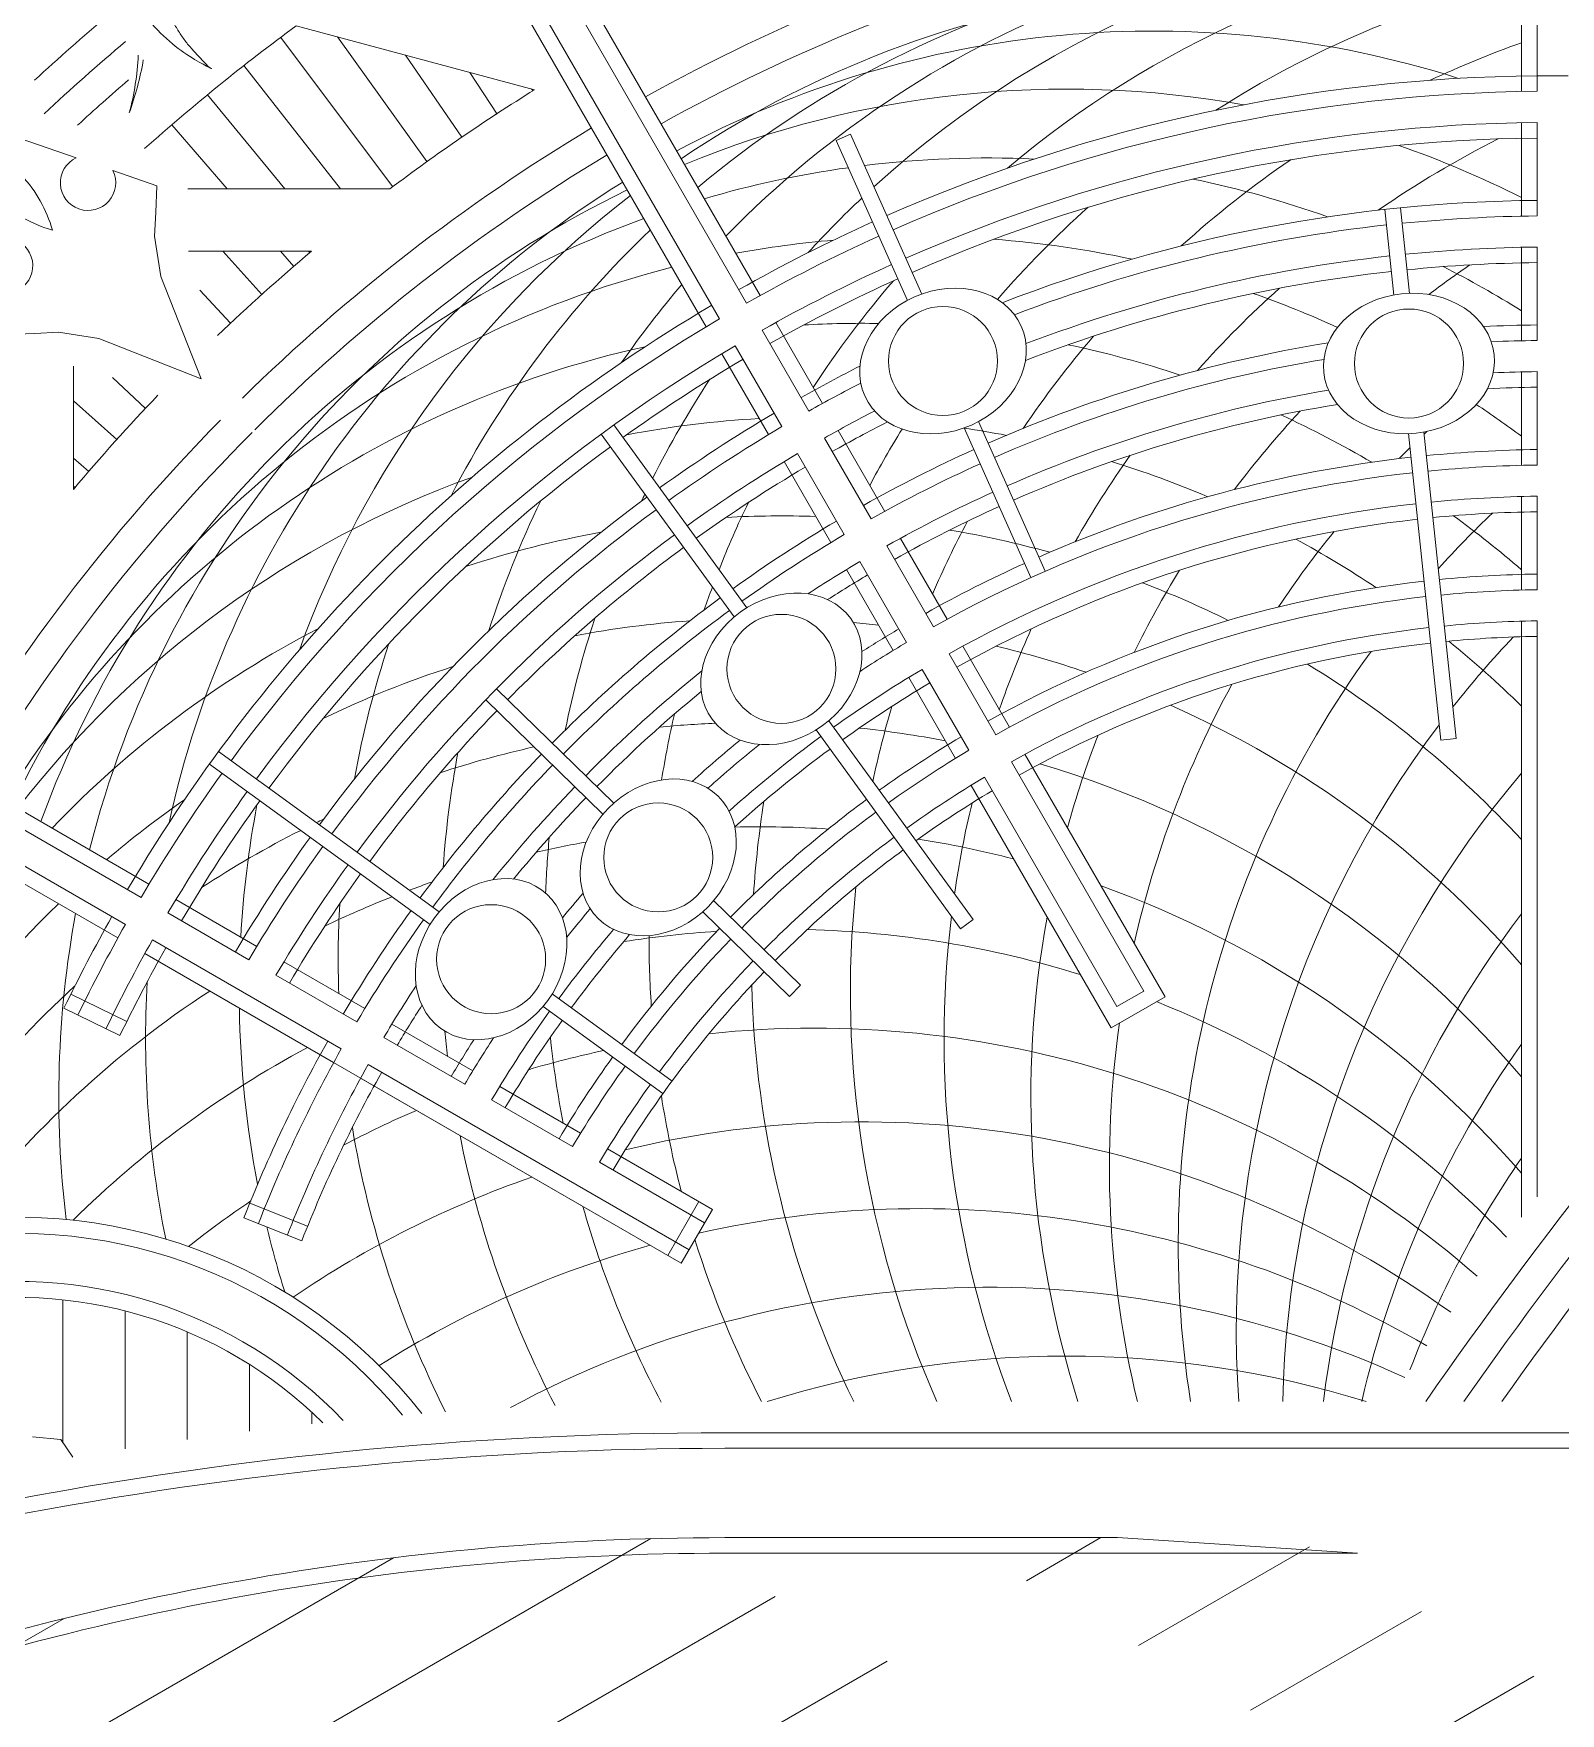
# Model space of a CAD drawing. Header units: inches. Extents: x -1.5 to 24.5, y -14.4 to 30.8.
# Drawn here: x 15.946 to 16.712, y 29.313 to 30.156 of the extents above; entities that cross this region are included whole.
import ezdxf

# ---------------------------------------------------------------- set-up
doc = ezdxf.new("R2010")
doc.units = ezdxf.units.IN
doc.header["$MEASUREMENT"] = 0
doc.layers.add('NOPLOT', color=5, linetype='Continuous', lineweight=5)

# ---------------------------------------------------------------- blocks, each defined once
blk = doc.blocks.new('BG')
at = {"layer": 'NOPLOT', "color": 5}
for p, q in [((-2.806664414698311, -1.257812500000091), (-2.806664414698311, -1.242187500000093)), ((-2.798851565464755, -1.257812500000093), (-2.913974308051738, -1.257812500000093)), ((-2.244278926238259, -1.257812500000093), (-2.53320885925412, -1.257812500000095)), ((-2.798740226591878, -1.265625000000093), (-2.913876643323398, -1.265625000000095)), ((-2.234077811921978, -1.265625000000093), (-2.533044379404178, -1.265625000000095)), ((-2.627958623816703, -1.314542572657898), (-2.474160947262497, -1.298377785478068)), ((-2.627141995197427, -1.322312274965465), (-2.473344318643218, -1.306147487785631)), ((-2.474160947262497, -1.298377785478068), (-2.473344318643218, -1.306147487785631)), ((-2.740394095917679, -1.326360016969782), (-2.69745528923799, -1.321846966530503)), ((-2.7395774672984, -1.334129719277345), (-2.696638660618714, -1.329616668838068)), ((-2.63322614435495, -1.53811434031538), (-2.558078095164007, -1.504656273170648)), ((-2.630048514330927, -1.545251414203215), (-2.55490046513998, -1.511793347058479)), ((-2.483069232483249, -1.613210715650848), (-2.383299049221261, -1.540723434484037)), ((-2.383299049221261, -1.540723434484037), (-2.378706976937721, -1.547043879752594)), ((-2.478477160199805, -1.619531160919472), (-2.378706976937721, -1.547043879752594)), ((-2.777439985626046, -1.602322479267703), (-2.697064219024416, -1.566536882373051)), ((-2.774262355602019, -1.609459553155537), (-2.693886589000392, -1.573673956260884)), ((-2.777439985626046, -1.602322479267703), (-2.774262355602019, -1.609459553155537)), ((-2.392843628267983, -1.670964371521243), (-2.350360688392847, -1.627438575161215)), ((-2.387252785665364, -1.676421260309074), (-2.344769845790228, -1.632895463949045)), ((-2.350360688392847, -1.627438575161215), (-2.344769845790225, -1.632895463949041)), ((-2.631475219183319, -1.721033976399179), (-2.539719587305648, -1.65436960765597)), ((-2.626883146899782, -1.727354421667731), (-2.535127515022019, -1.660690052924452)), ((-2.237937821483666, -1.671561706748536), (-2.268307266986341, -1.724163129356864)), ((-2.231171998016602, -1.67546795674854), (-2.261623683444245, -1.728211823085325)), ((-2.210874527615317, -1.687186706748588), (-2.23793782148358, -1.671561706748586)), ((-2.310597062112812, -1.844286203157591), (-2.217640351082469, -1.683280456748538)), ((-2.214780777615314, -1.693952530215653), (-2.24184407148358, -1.678327530215653)), ((-2.34603802161973, -1.751970299499512), (-2.302320286331621, -1.691797999045088)), ((-2.311578589535912, -1.861611258523397), (-2.210874527615317, -1.687186706748588)), ((-2.303764082905875, -1.848076136004112), (-2.210874527615402, -1.687186706748536)), ((-2.339717576351156, -1.75656237178302), (-2.295999841063072, -1.696390071328626)), ((-2.499144934997521, -1.779875125887909), (-2.441753898497609, -1.721075274113807)), ((-2.493554092394902, -1.785332014675739), (-2.43616305589499, -1.726532162901637)), ((-2.799665159922135, -1.760770963272295), (-2.831737299388095, -1.880465817266699)), ((-2.800098779547195, -1.76238925374418), (-2.799060880882756, -1.761743535749666)), ((-2.808360784265695, -1.793223475125994), (-2.78742665217014, -1.779552911504739)), ((-2.81703812158915, -1.825607738891539), (-2.775798335867997, -1.797366148226344)), ((-2.467637656148309, -1.919337838000353), (-2.387196913624759, -1.80862065432179)), ((-2.826171952976608, -1.859695661697307), (-2.763586019809235, -1.814785764512765)), ((-2.461317210879759, -1.923929910283889), (-2.380876468356231, -1.81321272660536)), ((-2.825944513090548, -1.888249108657137), (-2.750994131997288, -1.831933010834448)), ((-2.749904902623015, -1.934737074933178), (-2.749904902623022, -1.833379834456075)), ((-2.81172441112966, -1.906747967986704), (-2.749904902623022, -1.858138073986272)), ((-2.373100530235416, -1.952545385595202), (-2.318410063625372, -1.857818718736959)), ((-2.36627795889418, -1.956353345393917), (-2.311578589535902, -1.861611258523402)), ((-2.718654902623022, -1.934495789948692), (-2.718654902623022, -1.872649858564323)), ((-2.717894079245024, -1.873555574651065), (-2.718654902623022, -1.8741954773184)), ((-2.229459556454529, -1.874672612322396), (-2.241020776064531, -1.903705904518216)), ((-2.222201349924653, -1.877562870826343), (-2.233762569534655, -1.906596163022164)), ((-2.797101522503368, -1.924930108248401), (-2.749904902623022, -1.886111406095495)), ((-2.718654902623022, -1.888239363677767), (-2.711002660465311, -1.881658517418594)), ((-2.718654902623022, -1.91714173612739), (-2.696954996523669, -1.897634963608775)), ((-2.782082899152257, -1.942786761039746), (-2.749904902623022, -1.915114028823089)), ((-2.69902374276159, -1.928765991527792), (-2.682559893879279, -1.913299085510202)), ((-2.401155190580191, -1.95426248270144), (-2.45872339894591, -2.053973544491579)), ((-2.655272852232248, -1.972516882065847), (-2.639805946210437, -1.956053033179043)), ((-2.394445036549566, -1.958265154993783), (-2.452006407843019, -2.057964374627371)), ((-2.643648596827624, -1.992148041922784), (-2.62414182430901, -1.970448135823431)), ((-2.438474760908885, -2.065776874627373), (-2.380913389615433, -1.966077654993783)), ((-2.431660105077647, -2.069598544491575), (-2.374091896711928, -1.96988748270144)), ((-2.332163366313544, -1.965416289640589), (-2.345937732359147, -1.993467168529851)), ((-2.325150727255782, -1.968859841541712), (-2.338925093301388, -1.996910720430972)), ((-2.614746224378003, -1.992148041922784), (-2.608165378118827, -1.984495799765078)), ((-2.661002650650968, -1.992148041922784), (-2.59915671926456, -1.992148041922784)), ((-2.600062435351301, -1.991387218544786), (-2.600702338018635, -1.992148041922784)), ((-2.122494157216373, -1.998524303558549), (-2.113542508803391, -1.992475632875868)), ((-2.123754148122906, -2.0126581305812), (-2.122494157216373, -1.998524303558549))]:
    blk.add_line(p, q, dxfattribs=at)
at = {"layer": 'NOPLOT', "color": 5, "linetype": 'Continuous'}
for p, q in [((-2.136131981538341, -1.87253279770494), (-2.130336988687134, -1.87253279770494)), ((-2.160111741714459, -1.90378279770494), (-2.126699990445779, -1.90378279770494)), ((-2.176477359679247, -1.93503279770494), (-2.122544620038802, -1.93503279770494)), ((-2.187012261086025, -1.96628279770494), (-2.117867484379211, -1.96628279770494)), ((-2.192571021821998, -1.997532797704941), (-2.121026791531158, -1.997532797704941))]:
    blk.add_line(p, q, dxfattribs=at)
at = {"layer": 'NOPLOT', "color": 5}
for points in [[(-2.736348513057944, -1.257812500000095), (-2.783225846704724, -1.257812500000093)], [(-2.673844913484636, -1.257812500000093), (-2.720722669846715, -1.257812500000093)], [(-2.611340605128319, -1.257812500000093), (-2.658218910459514, -1.257812500000093)], [(-2.548835355769306, -1.257812500000093), (-2.595714392138966, -1.257812500000093)], [(-2.736228014274982, -1.265625000000095), (-2.783112350956383, -1.265625000000095)], [(-2.673713612239826, -1.265625000000095), (-2.720599640610647, -1.265625000000095)], [(-2.611196373451023, -1.265625000000093), (-2.658084598979773, -1.265625000000095)], [(-2.548675368046872, -1.265625000000095), (-2.595566519797558, -1.265625000000095)], [(-2.466294990057008, -1.514737112417937), (-2.34461750834512, -1.444486585597263), (-2.32899250834512, -1.471549879465525), (-2.450669990057005, -1.5418004062862)], [(-2.462531183785465, -1.521585175809973), (-2.347477081812187, -1.455158659064328), (-2.339664581812187, -1.468690305998458), (-2.454718683785469, -1.535116822744107)], [(-2.520440751936651, -1.545998182614625), (-2.479831823307844, -1.522552606739283)], [(-2.516662563140827, -1.552837942252394), (-2.476064126739768, -1.529398424067568)], [(-2.468251626739768, -1.5429300710017), (-2.508850063140827, -1.566369589186528)], [(-2.46420682330784, -1.549615900607548), (-2.504815751936651, -1.573061476482892)], [(-2.574582996704255, -1.577257222205733), (-2.533976602257987, -1.55381310944136)], [(-2.570793063857732, -1.584090201412672), (-2.530195260554553, -1.560651048747073)], [(-2.522382760554553, -1.574182695681204), (-2.562980563857732, -1.597621848346803)], [(-2.518351602257983, -1.580876403309623), (-2.558957996704255, -1.604320516073998)], [(-2.628722610875233, -1.60851474302117), (-2.588118119223545, -1.58507172883576)], [(-2.624922907319078, -1.615342081106273), (-2.584325579437099, -1.591903202925231)], [(-2.576513079437099, -1.605434849859363), (-2.617110407319078, -1.628873728040404)], [(-2.682860206094055, -1.639771098194038), (-2.642257179488382, -1.616328929853337)], [(-2.572493119223545, -1.612135022704025), (-2.613097610875233, -1.635578036889435)], [(-2.679052246295342, -1.646593669535275), (-2.638455284495553, -1.623155002711885)], [(-2.630642784495553, -1.636686649646017), (-2.671239746295342, -1.660125316469405)], [(-2.941251684831947, -1.788953487999662), (-2.696394343401579, -1.647585036011784)], [(-2.626632179488382, -1.643392223721602), (-2.667235206094059, -1.666834392062303)], [(-2.939619713848728, -1.797032367069279), (-2.692584515693927, -1.654406528915292)], [(-2.684772015693927, -1.667938175849421), (-2.933323719406236, -1.811439568895268)], [(-2.680769343401579, -1.674648329880049), (-2.929345995009029, -1.818164126599867)], [(-2.276122761307686, -1.737699962607705), (-2.299568337183032, -1.77830889123651)], [(-2.26943693170184, -1.741744766039628), (-2.29287644988667, -1.782343202440684)], [(-2.307383264009765, -1.791844741557843), (-2.330827376774138, -1.832451136004114)], [(-2.300689556381347, -1.795875899854411), (-2.324128709046946, -1.836473703157591)], [(-2.338641883404165, -1.845986258523404), (-2.362084897589575, -1.886590750175092)], [(-2.331941710559505, -1.850006218736957), (-2.355380588740545, -1.890603546618938)], [(-2.369899084421743, -1.900125318788242), (-2.393341252762443, -1.940728345393919)], [(-2.363193510346157, -1.904135923795413), (-2.386632177169549, -1.944732885595203)]]:
    blk.add_lwpolyline(points, dxfattribs=at)
for centre, radius in [((-2.662298642217706, -1.322079620747986), 0.02734491682338992), ((-2.663556366677671, -1.555894148288133), 0.02734491682338992), ((-2.509098373753137, -1.63695038428706), 0.02734491682338992), ((-2.414503342081488, -1.698748267211441), 0.02734491682338991), ((-2.363457244987767, -1.782591513052566), 0.02734491682338992)]:
    blk.add_circle(centre, radius, dxfattribs=at)
for centre, radius, start, end in [((-1.976506860700233, -1.250000000000093), 0.8301943143724346, 180.5391868826608, 203.7304095430422), ((-1.976506860700233, -1.250000000000093), 0.8223818143724346, 180.5443092279974, 203.7278484562412), ((-1.976506860700233, -1.250000000000093), 0.8067568143724346, 180.5548515560941, 203.722577474068), ((-1.976506860700233, -1.250000000000093), 0.7989443143724346, 180.5602773601306, 203.7198646683925), ((-1.976506860700233, -1.250000000000093), 0.7676943143724346, 180.5830849540052, 201.0825976302492), ((-1.976506860700233, -1.250000000000093), 0.7598818143724346, 180.5890799795706, 185.7054639021025), ((-1.976506860700233, -1.250000000000093), 0.7442568143724344, 180.6014476316022, 185.6992803263996), ((-1.976506860700233, -1.250000000000093), 0.7364443143724344, 180.6078282701444, 185.6960901403644), ((-1.976506860700233, -1.250000000000093), 0.7051943143724344, 180.6347646672835, 182.8196473397507), ((-1.976506860700233, -1.250000000000093), 0.6973818143724344, 180.6418759873436, 182.5290276529983), ((-1.976506860700233, -1.250000000000093), 0.6817568143724344, 180.6565876062383, 182.5090393282761), ((-1.976506860700233, -1.250000000000093), 0.6739443143724344, 180.6641992427495, 182.7829110395842), ((-1.976506860700233, -1.250000000000093), 0.6426943143724344, 180.6964964400647, 185.6517582127015), ((-1.976506860700233, -1.250000000000093), 0.6348818143724344, 180.7050675651576, 185.6474728905759), ((-1.976506860700233, -1.250000000000093), 0.6192568143724344, 180.7228586621654, 185.6385778600843), ((-1.976506860700233, -1.250000000000093), 0.6114443143724344, 180.7320952166339, 185.6339598620518), ((-1.976506860700233, -1.250000000000093), 0.5801943143724344, 180.7715291140301, 185.6142441867159), ((-1.976506860700233, -1.250000000000093), 0.5723818143724344, 180.7820604462468, 185.6089788835748), ((-1.976506860700233, -1.250000000000093), 0.5567568143724344, 180.8040098599715, 185.59800496521), ((-1.976506860700233, -1.250000000000093), 0.5489443143724344, 180.8154531849844, 185.592283731259), ((-2.377102049910807, -1.249999999999948), 0.5056548107895079, 181.7707516411662, 222.3308771365971), ((-2.373674902534127, -1.302288164669265), 0.5056548107895079, 175.8420458091227, 225.7995672584523), ((-2.373674902534127, -1.197711835330632), 0.5056548107895079, 187.7185700158798, 220.1225887067978), ((-2.363452099845887, -1.353681664344072), 0.5056548107895079, 169.9711619577784, 220.0288380422579), ((-2.363452099845887, -1.146318335655827), 0.5056548107895079, 193.6473268318394, 212.6225887068053), ((-2.346608556834376, -1.403301141995962), 0.5056548107895079, 164.200432741585, 214.157954190913), ((-2.346608556834376, -1.096698858003934), 0.5056548107895079, 199.5162402180389, 205.1225887068115), ((-2.294320392165059, -1.493866899837747), 0.5056548107895079, 153.1678143655829, 160.7535527738281), ((-2.259770435501764, -1.533263574801395), 0.5056548107895079, 148.0424323510208, 153.1482007749635), ((-2.220373760538113, -1.567813531464691), 0.5056548107895078, 143.3004945122857, 146.4429394825036), ((-2.176804455305561, -1.596925610490067), 0.5056548107895079, 139.0658464259128, 144.0068301718581), ((-2.176804455305565, -0.9030743895098297), 0.5056548107895079, 226.4648238483863, 231.7263199700528), ((-2.129808002696329, -1.620101696134007), 0.5056548107895079, 135.490697001554, 141.0351761516154), ((-2.080188525044438, -1.636945239145517), 0.5056548107895079, 132.7489100269057, 148.5351761516189), ((-2.028795025369632, -1.647168041833759), 0.5056548107895078, 131.0137267634724, 156.0351761516224), ((-1.976506860700319, -1.650595189210439), 0.5056548107895079, 130.4184094304264, 163.5351761516255), ((-2.129808002696329, -0.8798983038658885), 0.5056548107895079, 229.7139796253482, 268.6739847648847), ((-1.924218696030998, -1.647168041833759), 0.5056548107895079, 131.0137267634724, 160.2860203747068), ((-2.080188525044441, -0.8630547608543775), 0.5056548107895079, 232.7627308206491, 263.0345723494132), ((-2.028795025369632, -0.8528319581661366), 0.5056548107895078, 234.72140714308, 257.1201123472025), ((-1.976506860700319, -0.8494048107894556), 0.5056548107895079, 235.3994661275095, 249.0305505848993), ((-2.323432471190436, -1.049702405394702), 0.5056548107895078, 206.7464472261745, 214.690991720426), ((-2.220373760538116, -0.9321864685352066), 0.5056548107895079, 223.4931698281432, 227.8946040385474), ((-1.872825196356191, -1.636945239145516), 0.5056548107895079, 133.9988341485479, 158.150073825252), ((-1.823205718704301, -1.620101696134006), 0.5056548107895079, 138.9250974099792, 186.0351761516364), ((-2.323432471190436, -1.450297594605194), 0.5056548107895079, 162.3774112931875, 208.2292483588697), ((-2.294320392165062, -1.006133100162152), 0.5056548107895078, 214.3517992250374, 217.2358997315634), ((-1.776209266095069, -1.596925610490067), 0.5056548107895079, 144.1915512996389, 193.5351761516395), ((-2.259770435501764, -0.966736425198502), 0.5056548107895079, 223.2347724039643, 223.4416845376141), ((-1.976506860700233, -1.250000000000093), 0.5801943143724344, 186.3857558132906, 209.2284708859699), ((-1.976506860700233, -1.250000000000093), 0.5723818143724344, 186.3910211164325, 209.2179395537533), ((-1.976506860700233, -1.250000000000093), 0.5567568143724344, 186.4019950347982, 209.1959901400283), ((-1.976506860700233, -1.250000000000093), 0.5489443143724344, 186.4077162687497, 209.1845468150159), ((-2.176804455305565, -0.9030743895098297), 0.5056548107895079, 233.0092463661633, 274.0025288617173), ((-1.732639960862517, -1.567813531464691), 0.5056548107895079, 149.755129576015, 192.6357067125611), ((-2.259770435501764, -0.966736425198502), 0.5056548107895079, 224.5651339549192, 225.4394625017265), ((-1.976506860700233, -1.250000000000093), 0.6426943143724344, 186.3482417873021, 203.651758212691), ((-1.976506860700233, -1.250000000000093), 0.6348818143724344, 186.3525271094281, 209.2949324348424), ((-1.976506860700233, -1.250000000000093), 0.6192568143724344, 186.3614221399204, 209.2771413378347), ((-1.976506860700233, -1.250000000000093), 0.6114443143724344, 186.3660401379532, 209.2679047833664), ((-1.976506860700233, -1.250000000000093), 0.7364443143724344, 186.3039098596351, 201.0517204181029), ((-1.693243285898868, -1.533263574801394), 0.5056548107895079, 155.581199039684, 208.2900985546684), ((-1.976506860700233, -1.250000000000093), 0.7598818143724346, 186.294536097896, 200.8167011696675), ((-1.976506860700233, -1.250000000000093), 0.7442568143724344, 186.3007196735993, 200.7999003285138), ((-2.129808002696329, -1.620101696134007), 0.5056548107895079, 146.1776419086235, 151.5068301718617), ((-2.176804455305561, -1.596925610490067), 0.5056548107895079, 149.5605374982745, 155.3874909289289), ((-2.220373760538116, -0.9321864685352066), 0.5056548107895079, 233.9648238483832, 278.9727459004289), ((-1.658693329235572, -1.493866899837743), 0.5056548107895079, 162.7140178364166, 197.2859821635725), ((-2.259770435501764, -1.533263574801395), 0.5056548107895079, 160.3090082795752, 168.2535527738334), ((-2.220373760538113, -1.567813531464691), 0.5056548107895078, 155.4750936114289, 160.6482007749684), ((-1.976506860700233, -1.250000000000093), 0.7051943143724344, 189.1803526602509, 203.682622535757), ((-1.976506860700233, -1.250000000000093), 0.6973818143724344, 189.4709723470164, 203.6790670412255), ((-1.976506860700233, -1.250000000000093), 0.6817568143724344, 189.4909606718713, 203.6717115859722), ((-1.976506860700233, -1.250000000000093), 0.6739443143724344, 189.2170889604058, 203.6679059573221), ((-2.259770435501764, -0.966736425198502), 0.5056548107895079, 230.9931698281396, 236.3223580913745), ((-2.346608556834376, -1.096698858003934), 0.5056548107895079, 214.2464472261688, 222.1909917204208), ((-2.294320392165062, -1.006133100162152), 0.5056548107895078, 227.1125090710722, 232.939462501723), ((-2.323432471190436, -1.049702405394702), 0.5056548107895078, 221.8517992250326, 228.4470798941897), ((-2.294320392165059, -1.493866899837747), 0.5056548107895079, 169.8774112931943, 202.2814299841561), ((-2.080188525044438, -1.636945239145517), 0.5056548107895079, 153.6776419086271, 159.0068301718655), ((-2.259770435501764, -0.966736425198502), 0.5056548107895079, 241.4648238483796, 257.251089973147), ((-2.129808002696329, -1.620101696134007), 0.5056548107895079, 157.0605374982784, 162.887490928933), ((-2.176804455305561, -1.596925610490067), 0.5056548107895079, 161.5529201058111, 168.1482007749732), ((-2.294320392165062, -1.006133100162152), 0.5056548107895078, 238.4931698281363, 243.8223580913714), ((-2.220373760538113, -1.567813531464691), 0.5056548107895078, 167.8090082795807, 175.7535527738397), ((-2.323432471190436, -1.049702405394702), 0.5056548107895078, 234.6125090710676, 240.4394625017187), ((-2.259770435501764, -0.966736425198502), 0.5056548107895079, 261.8499261747488, 283.5254245548914), ((-2.363452099845887, -1.146318335655827), 0.5056548107895079, 221.7464472261637, 229.1093143640851), ((-2.346608556834376, -1.096698858003934), 0.5056548107895079, 229.3517992250276, 235.9470798941849), ((-2.294320392165062, -1.006133100162152), 0.5056548107895078, 248.9648238483762, 254.5093029984959), ((-1.976506860700233, -1.249999999999999), 0.9218749999999994, 195, 209.0288385910184), ((-2.028795025369632, -1.647168041833759), 0.5056548107895078, 161.1776419086306, 166.5068301718691), ((-2.294320392165062, -1.006133100162152), 0.5056548107895078, 259.7139796253526, 287.5900275562079), ((-1.872825196356191, -1.636945239145516), 0.5056548107895079, 162.7489100269095, 178.5351761516333), ((-1.976506860700233, -1.249999999999999), 0.9374999999999994, 195, 209.0450261262203), ((-2.080188525044438, -1.636945239145517), 0.5056548107895079, 164.5605374982823, 170.3874909289374), ((-2.259770435501764, -1.533263574801395), 0.5056548107895079, 177.3774112932007, 187.0441233662971), ((-1.976506860700233, -1.250000000000093), 0.6426943143724344, 204.3482417872916, 209.3035035599353), ((-2.323432471190436, -1.049702405394702), 0.5056548107895078, 245.9931698281319, 250.9341535741352), ((-2.129808002696329, -1.620101696134007), 0.5056548107895079, 169.0529201058153, 171.5055335036989), ((-1.924218696030998, -1.647168041833759), 0.5056548107895079, 165.4906970015575, 171.0351761516295), ((-2.323432471190436, -1.049702405394702), 0.5056548107895078, 263.009246366179, 291.0865021000902), ((-1.976506860700233, -1.250000000000093), 0.6817568143724344, 204.3282884140076, 209.3434123937618), ((-1.976506860700233, -1.250000000000093), 0.6739443143724344, 204.3320940426582, 209.3358007572505), ((-1.976506860700233, -1.250000000000093), 0.5489443143724344, 210.8154531849846, 215.5922837312705), ((-1.976506860700233, -1.250000000000093), 0.7051943143724344, 204.3173774642213, 209.3652353327163), ((-1.976506860700233, -1.250000000000093), 0.6973818143724344, 204.3209329587531, 209.3581240126562), ((-1.976506860700233, -1.250000000000093), 0.5567568143724344, 210.804009859972, 215.598004965222), ((-2.323432471190436, -1.049702405394702), 0.5056548107895078, 256.4648238483725, 261.7263199700682), ((-2.346608556834376, -1.096698858003934), 0.5056548107895079, 242.1125090710631, 246.6995054877588), ((-1.976506860700233, -1.250000000000093), 0.5801943143724344, 210.7715291140304, 215.6142441867292), ((-1.976506860700233, -1.250000000000093), 0.5723818143724344, 210.7820604462468, 215.6089788835875), ((-1.976506860700319, -1.650595189210439), 0.5056548107895079, 169.0658464259162, 174.0068301718725), ((-2.346608556834376, -1.096698858003934), 0.5056548107895079, 263.9648238483685, 293.9294098389785), ((-1.976506860700233, -1.250000000000093), 0.6192568143724344, 210.7228586621655, 215.6385778600996), ((-1.976506860700233, -1.250000000000093), 0.6114443143724344, 210.732095216634, 215.6339598620667), ((-1.976506860700233, -1.250000000000093), 0.6348818143724344, 210.7050675651579, 213.1861842215096), ((-1.976506860700233, -1.250000000000093), 0.5489443143724344, 216.4077162687615, 225.2869613880742), ((-1.976506860700233, -1.250000000000093), 0.8067568143724346, 204.2774225259045, 209.445148443906), ((-1.976506860700233, -1.250000000000093), 0.7989443143724346, 204.2801353315805, 209.4397226398695), ((-2.373674902534127, -1.197711835330632), 0.5056548107895079, 229.246447226157, 236.8321856344572), ((-1.976506860700233, -1.250000000000093), 0.7364443143724344, 206.948279581634, 209.3921717298556), ((-2.363452099845887, -1.146318335655827), 0.5056548107895079, 238.2698852288125, 241.9575676490217), ((-1.976506860700233, -1.250000000000093), 0.6426943143724344, 210.696496440065, 212.6292446980116), ((-2.346608556834376, -1.096698858003934), 0.5056548107895079, 253.4931698281281, 257.8946040385705), ((-1.976506860700233, -1.250000000000093), 0.5567568143724344, 216.4019950348102, 225.2926826220255), ((-1.976506860700233, -1.250000000000093), 0.8301943143724346, 204.2695904569295, 209.4608131173393), ((-1.976506860700233, -1.250000000000093), 0.8223818143724346, 204.2721515437308, 209.4556907720028), ((-2.176804455305561, -1.596925610490067), 0.5056548107895079, 179.0020970624084, 183.2535527738457), ((-1.976506860700233, -1.250000000000093), 0.7442568143724344, 207.2000996713766, 209.3985523683978), ((-2.028795025369632, -1.647168041833759), 0.5056548107895078, 173.3004945122891, 174.7429707883431), ((-1.976506860700233, -1.250000000000093), 0.5723818143724344, 216.3910211164457, 225.3036565403908), ((-2.377102049910807, -1.249999999999948), 0.5056548107895079, 223.2660033151303, 227.6225887067911), ((-1.976506860700233, -1.250000000000093), 0.7676943143724346, 206.9174023697259, 209.4169150459947), ((-1.976506860700233, -1.250000000000093), 0.7598818143724346, 207.1832988302845, 209.4109200204296), ((-1.976506860700233, -1.250000000000093), 0.6817568143724344, 210.6565876062388, 213.2365138118056), ((-1.976506860700233, -1.250000000000093), 0.6739443143724344, 210.6641992427497, 212.6695569929084), ((-1.976506860700233, -1.250000000000093), 0.5801943143724344, 216.3857558133041, 225.3089218435323), ((-2.363452099845887, -1.146318335655827), 0.5056548107895079, 271.4648238483657, 296.0350682330168), ((-2.259770435501764, -1.533263574801395), 0.5056548107895079, 187.9673607114177, 196.3526731681972), ((-1.976506860700233, -1.250000000000093), 0.7051943143724344, 210.6347646672838, 215.6826225357877), ((-1.976506860700233, -1.250000000000093), 0.6973818143724344, 210.641875987344, 215.6790670412557), ((-2.220373760538113, -1.567813531464691), 0.5056548107895078, 184.8774112932082, 190.4837597819991), ((-1.976506860700233, -1.250000000000093), 0.6192568143724344, 216.3614221399358, 221.8546981955483), ((-1.976506860700233, -1.250000000000093), 0.6114443143724344, 216.3660401379685, 222.1548377877747), ((-1.924218696030998, -1.647168041833759), 0.5056548107895079, 176.1776419086381, 181.4930858686991), ((-1.976506860700233, -1.250000000000093), 0.7364443143724344, 210.6078282701446, 215.6960901403847), ((-2.080188525044438, -1.636945239145517), 0.5056548107895079, 178.0424323510236, 183.1482007749828), ((-1.976506860700233, -1.250000000000093), 0.7442568143724344, 210.6014476316026, 215.6992803264206), ((-1.976506860700233, -1.250000000000093), 0.7676943143724346, 210.5830849540054, 215.7084612972889), ((-1.976506860700233, -1.250000000000093), 0.7598818143724346, 210.5890799795709, 215.7054639021241), ((-2.129808002696329, -1.620101696134007), 0.5056548107895079, 183.1678143655858, 190.7535527738517), ((-1.976506860700233, -1.250000000000093), 0.6348818143724344, 218.8138157783908, 221.878875807877), ((-2.363452099845887, -1.146318335655827), 0.5056548107895079, 260.9931698281248, 266.3223580913599), ((-1.976506860700233, -1.250000000000093), 0.5567568143724344, 226.0966726916135, 233.5980049651707), ((-1.976506860700233, -1.250000000000093), 0.5489443143724344, 226.1023939255647, 239.1845468150154), ((-2.373674902534127, -1.197711835330632), 0.5056548107895079, 287.3642932874388, 297.3315069841557), ((-1.976506860700233, -1.250000000000097), 0.8067568143724346, 210.5548515560938, 233.722577474047), ((-1.976506860700233, -1.250000000000097), 0.7989443143724346, 210.5602773601306, 215.7198646684271), ((-2.373674902534127, -1.197711835330632), 0.5056548107895079, 244.3517992250179, 248.5211156203374), ((-1.976506860700233, -1.250000000000093), 0.6426943143724344, 219.3707553019311, 222.1992751390304), ((-1.976506860700233, -1.250000000000097), 0.8223818143724346, 210.5443092279974, 233.7278484562207), ((-1.976506860700233, -1.250000000000093), 0.7051943143724344, 216.3173774642516, 225.377300192587), ((-1.976506860700233, -1.250000000000093), 0.6973818143724344, 216.3209329587831, 225.3737446980551), ((-1.976506860700233, -1.250000000000093), 0.5801943143724344, 226.0804334701067, 233.6142441866774), ((-1.976506860700233, -1.250000000000093), 0.5723818143724344, 226.0856987732482, 233.6089788835358), ((-1.976506860700233, -1.250000000000097), 0.8301943143724346, 210.539186882661, 239.4608131173385), ((-2.377102049910807, -1.249999999999948), 0.5056548107895079, 236.7464472261509, 243.25402083833), ((-2.373674902534127, -1.197711835330632), 0.5056548107895079, 249.5772412206155, 250.9470798941761), ((-1.976506860700233, -1.250000000000093), 0.6817568143724344, 218.7634861881245, 225.3663892428013), ((-1.976506860700319, -1.650595189210439), 0.5056548107895079, 182.2075003760187, 185.3874909289451), ((-1.872825196356191, -1.636945239145516), 0.5056548107895079, 183.6776419086418, 189.0068301718807), ((-2.028795025369632, -1.647168041833759), 0.5056548107895078, 184.0529201058242, 190.6482007749874), ((-1.976506860700233, -1.250000000000093), 0.6739443143724344, 219.33044300695, 225.3625836141514), ((-2.220373760538113, -1.567813531464691), 0.5056548107895078, 194.2004327415877, 244.1579541909094), ((-2.373674902534127, -1.302288164669265), 0.5056548107895079, 229.5162402180416, 235.1225887067836), ((-1.976506860700233, -1.250000000000093), 0.7442568143724344, 216.3007196736199, 233.6992803263653), ((-1.976506860700233, -1.250000000000093), 0.7364443143724344, 216.3039098596554, 225.3907677971838), ((-2.373674902534127, -1.197711835330632), 0.5056548107895079, 257.112509071055, 260.9308510229656), ((-2.373674902534127, -1.197711835330632), 0.5056548107895079, 278.9648238483621, 284.5093029984918), ((-1.976506860700233, -1.250000000000093), 0.7598818143724346, 216.294536097917, 233.7054639020687), ((-2.373674902534127, -1.197711835330632), 0.5056548107895079, 269.818103332017, 273.8223580913562), ((-2.377102049910807, -1.249999999999948), 0.5056548107895079, 285.8067149676203, 297.803542302213), ((-2.259770435501764, -1.533263574801395), 0.5056548107895079, 199.9711619577812, 250.0288380422544), ((-2.363452099845887, -1.353681664344072), 0.5056548107895079, 223.6473268318424, 242.6225887067772), ((-2.176804455305561, -1.596925610490067), 0.5056548107895079, 192.3774112932156, 238.229248358866), ((-2.377102049910807, -1.249999999999948), 0.5056548107895079, 244.2543513753743, 244.6909917204049), ((-1.976506860700233, -1.250000000000093), 0.7676943143724346, 216.2915387027523, 233.7084612972334), ((-1.976506860700233, -1.250000000000093), 0.5567568143724344, 234.4019950347585, 239.1959901400278), ((-1.732639960862517, -1.567813531464691), 0.5056548107895079, 195.4906970015668, 212.4077775284213), ((-2.323432471190436, -1.450297594605194), 0.5056548107895079, 211.7707516411687, 257.6225887067639), ((-2.294320392165059, -1.493866899837747), 0.5056548107895079, 205.8420458091253, 255.7995672584485), ((-2.346608556834376, -1.403301141995962), 0.5056548107895079, 217.7185700158824, 250.1225887067704), ((-1.976506860700233, -1.250000000000093), 0.6114443143724344, 229.234517525864, 233.6339598620139), ((-1.976506860700233, -1.250000000000093), 0.5723818143724344, 234.3910211163936, 239.2179395537527), ((-1.976506860700233, -1.249999999999999), 0.9218749999999994, 210.9711614089922, 224.9410664250437), ((-1.976506860700233, -1.250000000000097), 0.7989443143724346, 216.2801353316149, 233.7198646683713), ((-2.080188525044438, -1.636945239145517), 0.5056548107895079, 190.3090082795966, 198.2535527738578), ((-1.976506860700233, -1.250000000000093), 0.6192568143724344, 229.5346571180907, 233.6385778600469), ((-1.823205718704301, -1.620101696134006), 0.5056548107895079, 192.1053959614489, 196.506830171884), ((-1.976506860700233, -1.250000000000093), 0.5801943143724344, 234.3857558132518, 239.2284708859693), ((-1.976506860700233, -1.249999999999999), 0.9374999999999994, 210.9549738737901, 224.5277435845007), ((-2.377102049910807, -1.249999999999948), 0.5056548107895079, 251.8517992250132, 258.4470798941718), ((-1.976506860700233, -1.250000000000093), 0.6739443143724344, 226.026771699487, 230.6695569929767), ((-1.924218696030998, -1.647168041833759), 0.5056548107895079, 189.9887423974831, 192.8874909289496), ((-1.976506860700233, -1.250000000000093), 0.6348818143724344, 229.5104795056999, 231.1861842215399), ((-1.976506860700233, -1.250000000000093), 0.6817568143724344, 226.0229660708369, 231.236513812039), ((-1.976506860700233, -1.250000000000093), 0.6426943143724344, 229.1900801746015, 230.629244698046), ((-1.976506860700319, -1.650595189210439), 0.5056548107895079, 191.5529201058282, 191.5638999399391), ((-1.976506860700233, -1.250000000000093), 0.6973818143724344, 226.0156106155829, 233.6790670412011), ((-1.976506860700233, -1.250000000000093), 0.6114443143724344, 234.3660401379156, 239.2679047833659), ((-2.377102049910807, -1.249999999999948), 0.5056548107895079, 275.9931698281169, 280.9341535741308), ((-2.373674902534127, -1.302288164669265), 0.5056548107895079, 281.2555988421091, 297.5722554981654), ((-1.976506860700233, -1.249999999999999), 0.9687499999999994, 211.8196637988797, 217.0275191942176), ((-2.373674902534127, -1.302288164669265), 0.5056548107895079, 244.2464472261453, 252.1909917203997), ((-1.976506860700319, -1.650595189210439), 0.5056548107895079, 192.6267148467033, 198.1482007749916), ((-1.976506860700233, -1.250000000000093), 0.7051943143724344, 226.0120551210512, 233.6826225357329), ((-2.377102049910807, -1.249999999999948), 0.5056548107895079, 264.6125090710506, 267.7924996239267), ((-1.976506860700233, -1.250000000000093), 0.6192568143724344, 234.361422139883, 239.2771413378343), ((-1.776209266095069, -1.596925610490067), 0.5056548107895079, 199.0658464259188, 214.3082872241762), ((-1.976506860700233, -1.250000000000093), 0.7364443143724344, 225.9985875164545, 233.6960901403299), ((-1.976506860700233, -1.250000000000093), 0.6348818143724344, 236.8138157784271, 239.2949324348421), ((-2.129808002696329, -1.620101696134007), 0.5056548107895079, 199.8774112932225, 232.2814299841524), ((-1.976506860700233, -1.250000000000093), 0.6426943143724344, 237.3707553025697, 239.3035035599345), ((-2.028795025369632, -1.647168041833759), 0.5056548107895078, 197.8090082796016, 205.7535527738634), ((-2.373674902534127, -1.302288164669265), 0.5056548107895079, 259.3517992250086, 265.9470798941677), ((-2.373674902534127, -1.302288164669265), 0.5056548107895079, 275.2570292115602, 276.6995054877543), ((-2.363452099845887, -1.353681664344072), 0.5056548107895079, 279.6125090710437, 296.6807634944881), ((-1.924218696030998, -1.647168041833759), 0.5056548107895079, 199.0529201058328, 200.4227587794024), ((-1.976506860700233, -1.250000000000093), 0.6973818143724344, 234.3209329587286, 239.3581240126555), ((-1.976506860700233, -1.250000000000093), 0.6817568143724344, 236.7634861881308, 239.3434123937612), ((-1.976506860700233, -1.250000000000093), 0.6739443143724344, 237.3304430070282, 239.3358007572501), ((-1.823205718704301, -1.620101696134006), 0.5056548107895079, 203.3004945122866, 207.8874909289572), ((-1.976506860700233, -2.019846967779627), 0.2574380566915629, 128.1410247426752, 254.6010190252881), ((-1.976506860700233, -1.250000000000093), 0.7051943143724344, 234.317377464197, 239.3652353327159), ((-1.976506860700233, -2.019846967779627), 0.2493931174199515, 129.3718940751956, 253.370149692769), ((-2.363452099845887, -1.353681664344072), 0.5056548107895079, 251.74644722614, 259.6909917203949), ((-1.924218696030998, -1.647168041833759), 0.5056548107895079, 201.4788843796798, 205.6482007749967), ((-1.976506860700233, -1.250000000000093), 0.6817568143724344, 240.6565876062383, 248.6155642542738), ((-1.976506860700233, -1.250000000000093), 0.6739443143724344, 240.6641992427493, 248.6193698829245), ((-1.976506860700233, -1.250000000000093), 0.7364443143724344, 234.3039098596002, 239.3921717298554), ((-1.976506860700233, -1.250000000000093), 0.7442568143724344, 234.3007196735647, 239.3985523683974), ((-2.363452099845887, -1.353681664344072), 0.5056548107895079, 266.8517992250045, 271.9575676490177), ((-1.976506860700233, -1.250000000000093), 0.6973818143724344, 240.6418759873434, 248.6082087990203), ((-1.976506860700233, -2.019846967779627), 0.2252582996051177, 133.6421180287546, 249.0999257392063), ((-2.080188525044438, -1.636945239145517), 0.5056548107895079, 207.3774112932295, 226.3526731681937), ((-1.976506860700319, -1.650595189210439), 0.5056548107895079, 205.3090082796061, 205.7456486246432), ((-1.976506860700233, -1.250000000000093), 0.7598818143724346, 234.2945360978616, 239.410920020429), ((-1.976506860700233, -1.250000000000093), 0.7051943143724344, 240.6347646672832, 248.6046533044879), ((-1.976506860700233, -2.019846967779627), 0.2172133603335062, 135.3063700642037, 247.4356737037555), ((-1.976506860700233, -1.249999999999999), 0.9687499999999994, 219.9960904767274, 223.7445597509688), ((-1.976506860700319, -1.650595189210439), 0.5056548107895079, 206.7459791616871, 213.2535527738684), ((-1.976506860700233, -1.250000000000093), 0.7676943143724346, 234.291538702697, 239.4169150459941), ((-1.872825196356191, -1.636945239145516), 0.5056548107895079, 208.0424323510192, 224.6626617399855), ((-1.976506860700233, -1.249999999999999), 1.062499999999999, 216.3972029439178, 221.6744592309711), ((-2.346608556834376, -1.403301141995962), 0.5056548107895079, 283.42620088157, 287.2672304911982), ((-1.976506860700233, -1.249999999999999), 0.9218749999999996, 225.0589335748144, 239.9999999999997), ((-1.976506860700233, -1.250000000000097), 0.7989443143724346, 234.2801353315593, 239.4397226398686), ((-2.346608556834376, -1.403301141995962), 0.5056548107895079, 259.2464472261339, 266.8321856344531), ((-2.346608556834376, -1.403301141995962), 0.5056548107895079, 270.8758763169249, 280.9470798941599), ((-1.823205718704301, -1.620101696134006), 0.5056548107895079, 214.0529201058408, 218.4262590772831), ((-1.976506860700233, -1.250000000000097), 0.8067568143724346, 234.2774225258834, 239.4451484439053), ((-1.976506860700233, -1.249999999999999), 0.9374999999999996, 225.4722564153554, 239.9999999999997), ((-1.976506860700233, -1.250000000000097), 0.8223818143724346, 234.2721515437099, 239.4556907720019), ((-1.924218696030998, -1.647168041833759), 0.5056548107895079, 213.1678143655813, 232.4496492922222), ((-2.028795025369632, -1.647168041833759), 0.5056548107895078, 214.8774112932356, 220.4837597819951), ((-1.976506860700233, -1.250000000000097), 0.7989443143724346, 240.5602773601303, 244.1268184551999), ((-2.323432471190436, -1.450297594605194), 0.5056548107895079, 266.7464472261288, 281.4451830331747), ((-1.976506860700233, -1.249999999999999), 0.9687499999999996, 226.2554402488854, 230.0039095232725), ((-1.976506860700233, -1.250000000000097), 0.8067568143724346, 240.5548515560936, 244.1241056495241), ((-1.976506860700233, -1.249999999999999), 1.109374999999999, 220.1987293438134, 223.0184078491764), ((-1.976506860700233, -1.249999999999999), 1.093749999999999, 220.7900670912121, 222.5850910054902), ((-1.976506860700233, -1.250000000000097), 0.8223818143724346, 240.5443092279973, 244.118834667351), ((-1.976506860700233, -1.249999999999999), 1.124999999999999, 220.1208425318061, 222.61295504101), ((-1.976506860700233, -1.250000000000097), 0.8301943143724346, 240.5391868826603, 244.1162735805496), ((-2.294320392165059, -1.493866899837747), 0.5056548107895079, 259.5162402180376, 276.986333091632), ((-1.976506860700319, -1.650595189210439), 0.5056548107895079, 222.3774112932414, 240.7327276532352), ((-2.028795025369632, -1.647168041833759), 0.5056548107895078, 224.2004327415837, 248.4229807465988)]:
    blk.add_arc(centre, radius, start, end, dxfattribs=at)
at = {"layer": 'NOPLOT', "color": 5, "extrusion": (0, 0, -1)}
for centre, major_axis, ratio in [((-2.662298642217706, -1.322079620747986), (-0.004491579372287714, 0.04273452312301478), 0.8181867553500265), ((-2.663556366677671, -1.555894148288133), (-0.01747743972199197, 0.03925497232928822), 0.8181867553500265), ((-2.509098373753137, -1.63695038428706), (-0.02525708340100149, 0.03476339295701586), 0.8181867553500264), ((-2.414503342081485, -1.69874826721144), (-0.03075046932572775, 0.03001370333791756), 0.8181867553500265), ((-2.363457244987767, -1.782591513052566), (-0.03476339295700331, 0.0252570834010188), 0.8181867553500265)]:
    blk.add_ellipse(centre, major_axis=major_axis, ratio=ratio, dxfattribs=at)

msp = doc.modelspace()

# ---------------------------------------------------------------- linework, layer by layer
at = {"layer": 'NOPLOT'}
for p, q in [((16.29275898940987, 29.45419402027161), (17.61068379582357, 29.4541940202716)), ((16.29275898940987, 29.44638152027161), (17.61068379582357, 29.4463815202716)), ((16.29275898940987, 29.401554925493), (16.48962809762794, 29.401554925493)), ((16.48962809762794, 29.401554925493), (16.61012197711479, 29.393742425493)), ((16.61012197711479, 29.393742425493), (16.29275898940987, 29.393742425493))]:
    msp.add_line(p, q, dxfattribs=at)
at = {"layer": 'NOPLOT', "linetype": 'Continuous'}
for p, q in [((15.9826272463495, 29.24348284693545), (16.25554431712535, 29.40105159121433)), ((16.44400758906755, 29.37995710143485), (16.48141611766919, 29.401554925493)), ((16.50025758906756, 29.34748114879294), (16.58606109401633, 29.39701982547253)), ((15.9052599262456, 29.26376670913081), (16.12644290637825, 29.39146676225057)), ((16.06630170876546, 29.22684041505177), (16.31791754167383, 29.37211088391379)), ((16.55650758906756, 29.31500519615102), (16.64231109401633, 29.36454387283061)), ((15.83317110415789, 29.28709811357675), (15.96118871923808, 29.36100911810431)), ((16.15779579291045, 29.2147126438783), (16.37416754167383, 29.33963493127187)), ((16.61275758906756, 29.28252924350911), (16.69856109401633, 29.33206792018869))]:
    msp.add_line(p, q, dxfattribs=at)
at = {"layer": 'NOPLOT'}
for points in [[(16.00092226698301, 30.14290996649892, -0.04273282223364494), (15.99385763595602, 30.11629757731637, 0.05347359099024523), (15.9983877425645, 30.14529839261542)], [(15.92508798132849, 30.11216478754842), (15.93866633668703, 30.10371912241528), (15.96725561727094, 30.09380098179722, 2.447930257696947), (15.98561321250974, 30.08743239863355), (16.00770837914557, 30.07976718407767), (16.0072418943009, 30.06637528319594), (16.00649925580881, 30.05453098970917), (16.00973442194403, 30.03426589258556), (16.02999183393177, 29.98285039482361), (15.97857633616984, 30.00310780681136), (15.95831123904622, 30.00634297294658), (15.94646694555945, 30.00560033445449), (15.93307504467772, 30.00513384960983), (15.92540983012184, 30.02722901624565, 2.447930257696944), (15.91904124695817, 30.04558661148445), (15.9091231063401, 30.07417589206836), (15.90067744120697, 30.0877542474269)], [(15.9052339147361, 30.0956462910827), (15.92791019928811, 30.0729700065307, 0.1194606688061966), (15.95529267237787, 30.05754955637752, 0.1194606688061964), (15.93987222222469, 30.08493202946728), (15.91719593767269, 30.10760831401929)], [(17.14437806746892, 29.4698190202716), (17.14437806746892, 29.52918133263313), (16.83412161008005, 29.70830798182441, 0.03254230014674174), (16.64437842010525, 29.4698190202716)]]:
    msp.add_lwpolyline(points, format="xyb", dxfattribs=at)
for centre, radius, start, end in [((18.56945562716144, 28.13294138586647), 2.328124999999981, 137.6828935660793, 144.9543211839158), ((18.56945562716144, 28.13294138586647), 2.312499999999987, 137.5983500441447, 144.6823332412855), ((16.29275898940987, 27.54169318517701), 1.912500835094598, 90, 112.7954264543445), ((16.29275898940987, 27.54169318517702), 1.90468833509459, 90, 111.9168850552227), ((16.29275898940987, 28.0255457429787), 1.376009182514295, 90, 111.1664928531409), ((16.29275898940986, 28.0255457429787), 1.368196682514295, 90, 110.7710586111161)]:
    msp.add_arc(centre, radius, start, end, dxfattribs=at)
msp.add_rational_spline([(16.14267041900567, 30.45383504504417), (16.1603093817565, 30.45347729985978), (16.17536877207107, 30.444286230722), (16.18375152537548, 30.42876236407804), (16.19213427867989, 30.41323849743408), (16.19155977929995, 30.39560526349914), (16.1821843257981, 30.38065996791235), (16.17280887229625, 30.36571467232556), (16.1571831548136, 30.35752333899731), (16.13955831315081, 30.35831450579609), (16.12939950956456, 30.36209674665827), (16.124530347862, 30.37176206499947), (16.12748157370505, 30.38215613180059), (16.13048726959504, 30.39274203932707), (16.13993496305482, 30.39838444433136), (16.15068030926611, 30.39601101206105), (16.13918665657956, 30.40118292827982), (16.12680511821116, 30.3988270256747), (16.11801404596587, 30.38979542458567), (16.10922297372059, 30.38076382349666), (16.10720206248656, 30.36832321711122), (16.11268226759447, 30.35697332189461), (16.11816247270239, 30.34562342667799), (16.12916162637097, 30.33946945332511), (16.14170137968918, 30.34073726883669), (16.15998368831149, 30.34073726883669), (16.17676465431165, 30.34799274874248), (16.18928817286529, 30.36131206898032), (16.20181169141893, 30.37463138921816), (16.20802090060863, 30.39182698545092), (16.20689600029853, 30.41007465401374), (16.20857382110713, 30.40854685736486), (16.223442348168, 30.39539514573047), (16.25264535686321, 30.37638177619824), (16.30427385394523, 30.37172540247434), (16.32177367009474, 30.39559763651312), (16.3299667900487, 30.40677421547702), (16.32051263038178, 30.39975324816318), (16.30298651555074, 30.38673778367954), (16.26925304378969, 30.38657228913477), (16.23156534849469, 30.41259700291542), (16.20843915019291, 30.43857549740136), (16.19186959577988, 30.45718867680662), (16.19071894315423, 30.45848124649321), (16.18956829052857, 30.4597738161798), (16.18841763790291, 30.46106638586639), (16.21545081959501, 30.46106638586639), (16.24248400128711, 30.46106638586639), (16.26951718297921, 30.46106638586639), (16.27373941135178, 30.45752662284756), (16.28655843911163, 30.44383086517036), (16.27251643438903, 30.42492241675523), (16.26225675303019, 30.4111071062236), (16.27740392464689, 30.41756634394224), (16.29949254560705, 30.42698563734361), (16.29230459547191, 30.4536859027167), (16.28544426948781, 30.45953688371232), (16.28291837102919, 30.46106638586639), (16.29999591872157, 30.46106638586639), (16.31707346641395, 30.46106638586639), (16.33415101410633, 30.46106638586639), (16.35061768847443, 30.45825146657838), (16.36357590427987, 30.44770823280111), (16.36968082870682, 30.43215815135167), (16.37578575313377, 30.41660806990224), (16.37346155569227, 30.40006499758795), (16.36330816865614, 30.38679910647437), (16.35891947580443, 30.38124431239), (16.35213837008761, 30.37921134226632), (16.34541754971839, 30.38143551308509), (16.33869672934918, 30.38365968390385), (16.3344670875765, 30.38933652217363), (16.33425846853632, 30.39641273870244), (16.33404984949614, 30.40348895523123), (16.33793770984234, 30.40940511143225), (16.34451582638351, 30.41202135779625), (16.33451953492385, 30.4080571620352), (16.3288485721358, 30.39892037528957), (16.32973247841028, 30.38820312747698), (16.33061638468476, 30.37748587966439), (16.33770765205629, 30.36940165935296), (16.34821834704366, 30.36712877971225), (16.35872904203102, 30.36485590007154), (16.36852688235925, 30.36928794428171), (16.37375984473496, 30.3786824530902), (16.39442549255176, 30.40559629089785), (16.39069272632972, 30.43932298835781), (16.3646418466899, 30.46106638586639), (16.39072567222707, 30.46106638586639), (16.41680949776423, 30.46106638586639), (16.4428933233014, 30.46106638586639), (16.43503709808867, 30.45988813723264), (16.41756481618098, 30.45064036948903), (16.40070307146308, 30.42872514129391), (16.38923040109854, 30.43746314912126), (16.38583790880494, 30.44004699606132), (16.39130469326788, 30.4321041702296), (16.4046930510651, 30.41265189533621), (16.42864571324078, 30.44159079348146), (16.45805051708147, 30.4495886851015), (16.47415486982684, 30.43945509882167), (16.4836395693562, 30.43348689739573), (16.47359995672484, 30.44622720096021), (16.46356034409349, 30.45896750452468), (16.45094248026187, 30.46106638586638), (16.5310460604027, 30.46106638586639), (16.61114964054354, 30.46106638586639), (16.62815156080848, 30.46106638586638), (16.65195749654147, 30.46627471919975), (16.67576343227446, 30.4714830525331), (16.69956936800745, 30.47669138586647), (16.52090892519703, 30.47669138586646), (16.31097483086173, 30.47669138586647), (16.08808618604413, 30.47669138586638), (16.08405482151853, 30.47690695802535), (16.08041282220953, 30.47864885715674), (16.07771464952897, 30.48165189490817), (16.07501647684841, 30.4846549326596), (16.0736729031279, 30.48846192375602), (16.07388847528686, 30.49249328831345), (16.04390472464345, 30.47519200304694), (16.03526400815475, 30.46927882013826), (16.02250609990538, 30.44638096988814), (16.04190573995604, 30.3828756346316), (16.03134095844369, 30.29131101699382), (15.99131361666893, 30.22090573702122), (15.99114783884054, 30.1725647392998), (16.01361356765307, 30.1489462817607), (16.03393765056273, 30.13912807871887), (16.0316251594839, 30.14157370667103), (16.02931266840508, 30.14401933462319), (16.02700017732626, 30.14646496257535), (16.00939837855838, 30.16508014836786), (16.0034612169695, 30.19000199770178), (16.01077927635485, 30.21455387072172), (16.02003438107278, 30.24560447360093), (16.03793213718087, 30.27835784810663), (16.04839806070346, 30.3272731714716), (16.05019683764911, 30.3398877981167), (16.05102718168233, 30.35263354244941), (16.0605797871889, 30.31612440933913), (16.08819846951232, 30.29040714939234), (16.12529515507426, 30.28347858584921), (16.1623918406362, 30.27655002230606), (16.19743125554528, 30.29056460311612), (16.21951783752023, 30.32116447189225), (16.19591731070183, 30.28915904719718), (16.15764525428532, 30.27836174319719), (16.12079719844052, 30.2933134272654), (16.08394914259571, 30.3082651113336), (16.06402174598384, 30.34267776802108), (16.06939558815572, 30.38207895958083), (16.0747694303276, 30.4214801511406), (16.10318451151046, 30.4492994832208), (16.14269070831715, 30.45383737809487)], [1, 0.9093131818240062, 0.9093131818240062, 0.9999999999999999, 0.9093131818240061, 0.9093131818240061, 1, 0.9093131818240062, 0.9093131818240062, 0.9920172345161065, 0.8185375261379285, 0.821198447965893, 1, 0.818497328115665, 0.818497328115665, 1, 0.8794346961926607, 0.8794346961926607, 1, 0.8794346961926607, 0.8794346961926607, 1, 0.8794346961926607, 0.8794346961926607, 1, 0.9452533538231613, 0.9452533538231613, 1, 0.9452533538231612, 0.9452533538231612, 1, 1, 1, 1, 1, 1, 1, 1, 1, 1, 1, 1, 1, 1, 1, 1, 1, 1, 1, 1, 1, 1, 1, 1, 1, 1, 1, 1, 1, 1, 1, 0.9139585041111268, 0.9139585041111268, 1, 0.9139585041111268, 0.9139585041111268, 0.9999999999999999, 0.8794346961926683, 0.8794346961926683, 0.9999999999999999, 0.8794346961926683, 0.8794346961926683, 1, 0.8794346961926685, 0.8794346961926685, 1, 0.8689499194259757, 0.8689499194259757, 1, 0.8689499194259757, 0.8689499194259757, 1, 0.8689499194259758, 0.8689499194259758, 1, 0.8142306538609507, 0.8142306538609507, 1, 1, 1, 1, 1, 1, 1, 1, 1, 1, 1, 1, 1, 1, 1, 1, 1, 1, 1, 1, 1, 1, 1, 1, 1, 1, 1, 0.9492530216741811, 0.9492530216741811, 1, 0.9492530216741811, 0.9492530216741811, 1, 1, 1, 1, 1, 1, 1, 1, 1, 1, 1, 1, 1, 0.9106989778850244, 0.9106989778850244, 1, 1, 1, 1, 1, 1, 0.8963494652183451, 0.8963494652183451, 1, 0.8963494652183451, 0.8963494652183451, 1, 0.8598147780488565, 0.8598147780488565, 1, 0.8598147780488565, 0.8598147780488565, 1, 0.8598147780488565, 0.8598147780488565, 1], degree=3, knots=[0, 0, 0, 0, 1.055391028875007, 1.055391028875007, 1.055391028875007, 2.110782057750022, 2.110782057750022, 2.110782057750022, 3.166173086625044, 3.166173086625044, 3.166173086625044, 4.655211658785728, 4.655211658785728, 4.655211658785728, 6.166744843544919, 6.166744843544919, 6.166744843544919, 7.388475319940952, 7.388475319940952, 7.388475319940952, 8.610205796336984, 8.610205796336984, 8.610205796336984, 9.831936272733017, 9.831936272733017, 9.831936272733017, 10.64811860385565, 10.64811860385565, 10.64811860385565, 11.46430093497828, 11.46430093497828, 11.46430093497828, 11.47236398271673, 11.53487089444485, 11.58735981908885, 11.63356827446621, 11.63356827446621, 11.63356827446621, 11.67444285193508, 11.70934153868312, 11.74430717416008, 11.83267021620562, 11.83267021620562, 11.83267021620562, 11.83880648057379, 11.83880648057379, 11.83880648057379, 12.83880648057379, 12.83880648057379, 12.83880648057379, 12.85709478199398, 12.90670242447206, 12.90670242447206, 12.90670242447206, 12.9553873146268, 12.97769799462391, 12.98843505156799, 12.98843505156799, 12.98843505156799, 13.98843505156799, 13.98843505156799, 13.98843505156799, 15.0158127717043, 15.0158127717043, 15.0158127717043, 16.04319049184061, 16.04319049184061, 16.04319049184061, 17.26492096823661, 17.26492096823661, 17.26492096823661, 18.4866514446326, 18.4866514446326, 18.4866514446326, 19.70838192102859, 19.70838192102859, 19.70838192102859, 20.98392403422843, 20.98392403422843, 20.98392403422843, 22.25946614742826, 22.25946614742826, 22.25946614742826, 23.5350082606281, 23.5350082606281, 23.5350082606281, 25.06511331104465, 25.06511331104465, 25.06511331104465, 26.06511331104465, 26.06511331104465, 26.06511331104465, 26.09469968226282, 26.12741727667035, 26.14115387825488, 26.14115387825488, 26.14115387825488, 26.16966530808219, 26.21097942678821, 26.23710970960131, 26.27454941724334, 26.27454941724334, 26.27454941724334, 26.32505701868904, 26.32505701868904, 26.32505701868904, 27.32505701868904, 27.32505701868904, 27.32505701868904, 28.32505701868904, 28.32505701868904, 28.32505701868904, 29.25997898003033, 29.25997898003033, 29.25997898003033, 30.04537714342786, 30.04537714342786, 30.04537714342786, 30.83077530682539, 30.83077530682539, 30.83077530682539, 30.83981298630981, 30.86236702278407, 30.90284980960194, 31.02949805024263, 31.12845246216244, 31.14316911534844, 31.20102060709699, 31.20102060709699, 31.20102060709699, 32.20102060709699, 32.20102060709699, 32.20102060709699, 33.24812590243573, 33.24812590243573, 33.24812590243573, 33.35307473376375, 33.35307473376375, 33.38863476852443, 33.38863476852443, 33.38863476852443, 34.51887531609604, 34.51887531609604, 34.51887531609604, 35.64911586366766, 35.64911586366766, 35.64911586366766, 36.96999656964709, 36.96999656964709, 36.96999656964709, 38.29087727562653, 38.29087727562653, 38.29087727562653, 39.61175798160595, 39.61175798160595, 39.61175798160595, 39.61175798160595], dxfattribs=at)

# ---------------------------------------------------------------- block references
at = {"layer": 'NOPLOT', "rotation": 270}
msp.add_blockref('BG', (17.95802584288892, 27.32830952516623), dxfattribs=at)

doc.saveas('drawing.dxf')
